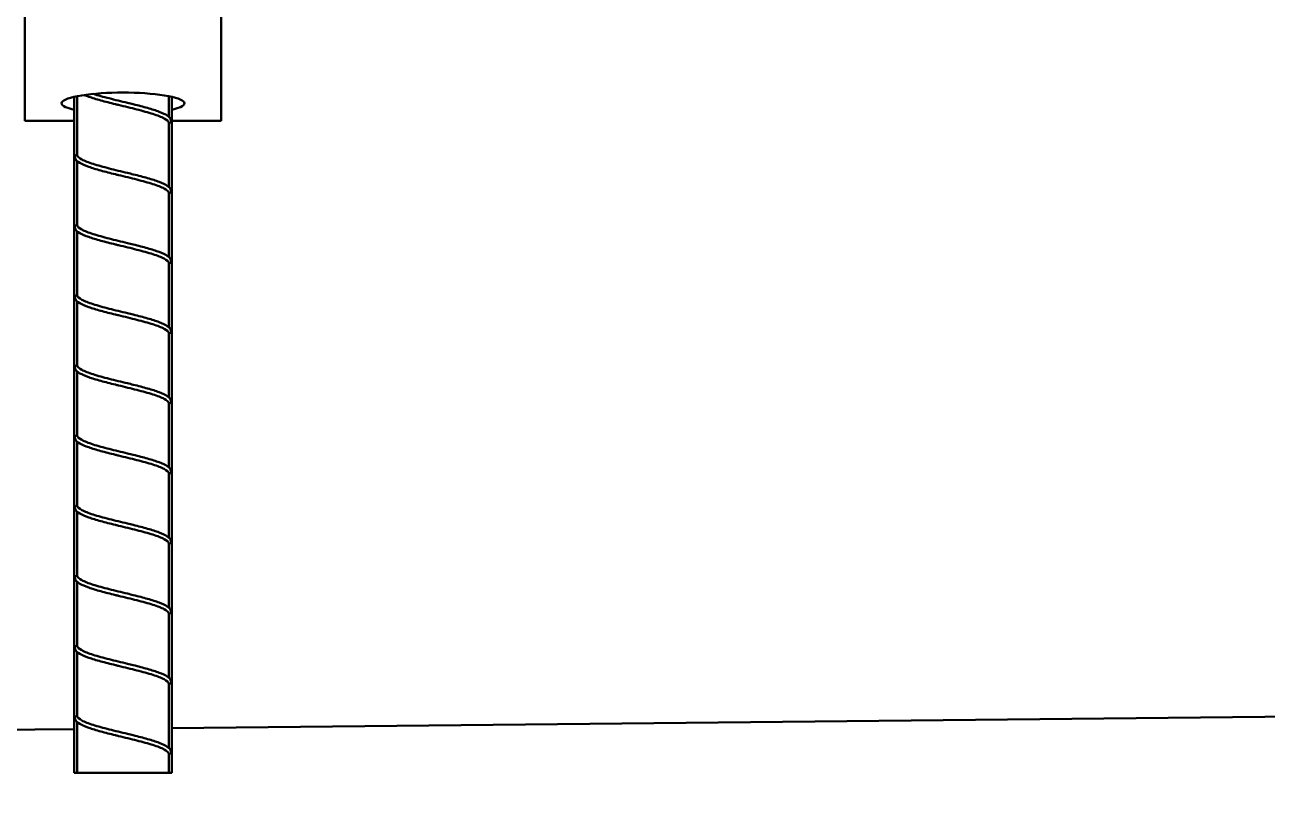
# Model space of a CAD drawing. Header units: inches. Extents: x 6 to 170, y 1 to 50.
# Drawn here: x 122.55 to 128.88, y 8.43 to 12.37 of the extents above; entities that cross this region are included whole.
import ezdxf

# ---------------------------------------------------------------- set-up
doc = ezdxf.new("R2010")
doc.units = ezdxf.units.IN
doc.header["$LTSCALE"] = 8
doc.header["$MEASUREMENT"] = 0
doc.layers.add('Visible (ANSI)', color=7, linetype='Continuous', lineweight=50)

msp = doc.modelspace()

# ---------------------------------------------------------------- linework, layer by layer
at = {"layer": 'Visible (ANSI)'}
for p, q in [((122.552053, 12.453521), (122.552053, 12.084218)), ((123.552053, 12.084218), (123.552053, 12.453521)), ((122.552053, 11.878387), (122.552053, 12.084218)), ((123.552053, 12.084218), (123.552053, 11.878387)), ((122.802678, 12.000845), (122.802678, 8.557259)), ((122.818158, 12.004129), (122.818158, 11.70441)), ((123.285948, 11.898724), (123.285948, 12.004129)), ((123.301428, 12.000845), (123.301428, 8.557259)), ((122.802678, 11.878387), (122.552053, 11.878387)), ((123.285948, 11.541581), (123.285948, 11.868297)), ((123.552053, 11.878387), (123.301428, 11.878387)), ((122.818158, 11.673761), (122.818158, 11.347268)), ((123.285948, 11.184438), (123.285948, 11.511154)), ((122.818158, 11.316619), (122.818158, 10.990125)), ((123.285948, 10.827295), (123.285948, 11.154011)), ((122.818158, 10.959476), (122.818158, 10.632982)), ((123.285948, 10.470152), (123.285948, 10.796868)), ((122.818158, 10.602333), (122.818158, 10.275839)), ((123.285948, 10.113009), (123.285948, 10.439725)), ((122.818158, 10.24519), (122.818158, 9.918696)), ((123.285948, 9.755867), (123.285948, 10.082582)), ((122.818158, 9.888047), (122.818158, 9.561553)), ((123.285948, 9.398724), (123.285948, 9.72544)), ((122.818158, 9.530904), (122.818158, 9.20441)), ((123.285948, 9.041581), (123.285948, 9.368297)), ((161.802678, 9.186568), (123.301428, 8.785513)), ((122.818158, 9.173761), (122.818158, 8.847268)), ((123.285948, 8.684438), (123.285948, 9.011154)), ((122.818158, 8.816619), (122.818158, 8.557259)), ((122.802678, 8.780318), (44.552063, 7.965207)), ((123.285948, 8.557259), (123.285948, 8.654011)), ((122.818158, 8.557259), (122.802678, 8.557259)), ((123.285948, 8.557259), (122.818158, 8.557259)), ((123.301428, 8.557259), (123.285948, 8.557259))]:
    msp.add_line(p, q, dxfattribs=at)
msp.add_ellipse((123.052053, 11.968142), major_axis=(-0.3125, 0), ratio=0.17364818, start_param=2.49476558, end_param=6.93001238, dxfattribs=at)
for points, knots in [([(123.013217, 11.963406), (122.987551, 11.969718), (122.96221, 11.976111), (122.916351, 11.988688), (122.895231, 11.995028), (122.86904, 12.004257), (122.861353, 12.007199), (122.854357, 12.010168)], [0, 0, 0, 0, 0.203430746, 0.203430746, 0.404937263, 0.404937263, 0.498244973, 0.498244973, 0.498244973, 0.498244973]), ([(122.901166, 12.015663), (122.924839, 12.00816), (122.952226, 12.000728), (123.01171, 11.985606), (123.043263, 11.978064), (123.08465, 11.967981), (123.094676, 11.965522), (123.104543, 11.963067)], [0.496195462, 0.496195462, 0.496195462, 0.496195462, 0.738837027, 0.738837027, 0.985116036, 0.985116036, 1.064849626, 1.064849626, 1.064849626, 1.064849626]), ([(123.285948, 11.868297), (123.283939, 11.875914), (123.275649, 11.883456), (123.247495, 11.898691), (123.227917, 11.906232), (123.180088, 11.921467), (123.152322, 11.929009), (123.092396, 11.944244), (123.060843, 11.951786), (123.024093, 11.960739), (123.018636, 11.962074), (123.013217, 11.963406)], [0, 0, 0, 0, 0.24627901, 0.24627901, 0.49255802, 0.49255802, 0.73883703, 0.73883703, 0.98511604, 0.98511604, 1.02832352, 1.02832352, 1.02832352, 1.02832352]), ([(123.104543, 11.963067), (123.130006, 11.956731), (123.154877, 11.950313), (123.199355, 11.937679), (123.21955, 11.931307), (123.253602, 11.91844), (123.267696, 11.911832), (123.287598, 11.898246), (123.294371, 11.891978), (123.296522, 11.880958)], [0, 0, 0, 0, 0.203969624, 0.203969624, 0.406026718, 0.406026718, 0.612891389, 0.612891389, 0.811777187, 0.811777187, 0.811777187, 0.811777187]), ([(123.296814, 11.878164), (123.296819, 11.87783), (123.296813, 11.877496), (123.296735, 11.87594), (123.296525, 11.874744), (123.295743, 11.872692), (123.295234, 11.871859), (123.29385, 11.870415), (123.292997, 11.869861), (123.291351, 11.869147), (123.290628, 11.868925), (123.28866, 11.868483), (123.287336, 11.868342), (123.285948, 11.868297)], [0.1897920525, 0.1897920525, 0.1897920525, 0.1897920525, 0.1922294095, 0.1922294095, 0.2012082947, 0.2012082947, 0.209118323, 0.209118323, 0.2174508092, 0.2174508092, 0.2233248553, 0.2233248553, 0.2328669858, 0.2328669858, 0.2328669858, 0.2328669858]), ([(122.80757, 11.691393), (122.807569, 11.691401), (122.807567, 11.691408), (122.807367, 11.692445), (122.807276, 11.693511), (122.807292, 11.694569)], [0.36883489865, 0.36883489865, 0.36883489865, 0.36883489865, 0.36889475462, 0.36889475462, 0.37685065873, 0.37685065873, 0.37685065873, 0.37685065873]), ([(122.807292, 11.694569), (122.807297, 11.694889), (122.807312, 11.695208), (122.807431, 11.696687), (122.80766, 11.697818), (122.808265, 11.699369), (122.808506, 11.699853), (122.809084, 11.700764), (122.809419, 11.701183), (122.8098, 11.701562), (122.81057, 11.70233), (122.811489, 11.7029), (122.813746, 11.703826), (122.815137, 11.704131), (122.817148, 11.704348), (122.817651, 11.704386), (122.818158, 11.70441)], [0.3768506587, 0.3768506587, 0.3768506587, 0.3768506587, 0.379254451, 0.379254451, 0.3880670032, 0.3880670032, 0.3924392295, 0.3924392295, 0.3969048674, 0.3969048674, 0.3969048674, 0.4059502014, 0.4059502014, 0.4165690719, 0.4165690719, 0.4200322562, 0.4200322562, 0.4200322562, 0.4200322562]), ([(123.013217, 11.606263), (122.987551, 11.612575), (122.96221, 11.618968), (122.916351, 11.631545), (122.895231, 11.637885), (122.859037, 11.650639), (122.843675, 11.657185), (122.820335, 11.670875), (122.812156, 11.677471), (122.808174, 11.688819), (122.80783, 11.690063), (122.80757, 11.691393)], [0, 0, 0, 0, 0.203430746, 0.203430746, 0.404937263, 0.404937263, 0.610847612, 0.610847612, 0.824043032, 0.824043032, 0.848613207, 0.848613207, 0.848613207, 0.848613207]), ([(122.818158, 11.70441), (122.820167, 11.696793), (122.828457, 11.689251), (122.856611, 11.674016), (122.876189, 11.666475), (122.924018, 11.65124), (122.951784, 11.643698), (123.01171, 11.628463), (123.043263, 11.620922), (123.08465, 11.610838), (123.094676, 11.60838), (123.104543, 11.605924)], [0, 0, 0, 0, 0.24627901, 0.24627901, 0.49255802, 0.49255802, 0.73883703, 0.73883703, 0.98511604, 0.98511604, 1.06484963, 1.06484963, 1.06484963, 1.06484963]), ([(123.285948, 11.511154), (123.283939, 11.518771), (123.275649, 11.526313), (123.247495, 11.541548), (123.227917, 11.54909), (123.180088, 11.564325), (123.152322, 11.571866), (123.092396, 11.587101), (123.060843, 11.594643), (123.024093, 11.603597), (123.018636, 11.604931), (123.013217, 11.606263)], [0, 0, 0, 0, 0.24627901, 0.24627901, 0.49255802, 0.49255802, 0.73883703, 0.73883703, 0.98511604, 0.98511604, 1.02832352, 1.02832352, 1.02832352, 1.02832352]), ([(123.104543, 11.605924), (123.130006, 11.599588), (123.154877, 11.59317), (123.199355, 11.580536), (123.21955, 11.574164), (123.253602, 11.561298), (123.267696, 11.554689), (123.287598, 11.541103), (123.294371, 11.534835), (123.296522, 11.523816)], [0, 0, 0, 0, 0.203969624, 0.203969624, 0.406026718, 0.406026718, 0.612891389, 0.612891389, 0.811777187, 0.811777187, 0.811777187, 0.811777187]), ([(123.296814, 11.521021), (123.29682, 11.520596), (123.29681, 11.520172), (123.296698, 11.518549), (123.296467, 11.517384), (123.295649, 11.515376), (123.29512, 11.514562), (123.293975, 11.513433), (123.293469, 11.513057), (123.292309, 11.512394), (123.291657, 11.512122), (123.289641, 11.511488), (123.288141, 11.511265), (123.286334, 11.511168), (123.286141, 11.51116), (123.285948, 11.511154)], [0.200182473, 0.200182473, 0.200182473, 0.200182473, 0.2033980629, 0.2033980629, 0.2125840261, 0.2125840261, 0.2208186966, 0.2208186966, 0.2261883639, 0.2261883639, 0.2320540395, 0.2320540395, 0.2434050849, 0.2434050849, 0.2447579396, 0.2447579396, 0.2447579396, 0.2447579396]), ([(122.80757, 11.33425), (122.807519, 11.334512), (122.807475, 11.334776), (122.807329, 11.335828), (122.80728, 11.336629), (122.807292, 11.337426)], [0.35943356133, 0.35943356133, 0.35943356133, 0.35943356133, 0.36146243866, 0.36146243866, 0.36744599074, 0.36744599074, 0.36744599074, 0.36744599074]), ([(122.807292, 11.337426), (122.807301, 11.337996), (122.807342, 11.338564), (122.807579, 11.340333), (122.807898, 11.341484), (122.808913, 11.343475), (122.809561, 11.34428), (122.811213, 11.34561), (122.812183, 11.346096), (122.813253, 11.346451), (122.814583, 11.346893), (122.816079, 11.347136), (122.817841, 11.347251), (122.818, 11.34726), (122.818158, 11.347268)], [0.3674459907, 0.3674459907, 0.3674459907, 0.3674459907, 0.3717271464, 0.3717271464, 0.3810225237, 0.3810225237, 0.3897607656, 0.3897607656, 0.3987126221, 0.3987126221, 0.3987126221, 0.4098375879, 0.4098375879, 0.410931022, 0.410931022, 0.410931022, 0.410931022]), ([(123.013217, 11.24912), (122.987551, 11.255432), (122.96221, 11.261825), (122.916351, 11.274402), (122.895231, 11.280742), (122.859037, 11.293496), (122.843675, 11.300042), (122.820335, 11.313732), (122.812156, 11.320328), (122.808174, 11.331676), (122.80783, 11.332921), (122.80757, 11.33425)], [0, 0, 0, 0, 0.203430746, 0.203430746, 0.404937263, 0.404937263, 0.610847612, 0.610847612, 0.824043032, 0.824043032, 0.848613207, 0.848613207, 0.848613207, 0.848613207]), ([(122.818158, 11.347268), (122.820167, 11.33965), (122.828457, 11.332108), (122.856611, 11.316873), (122.876189, 11.309332), (122.924018, 11.294097), (122.951784, 11.286555), (123.01171, 11.27132), (123.043263, 11.263779), (123.08465, 11.253695), (123.094676, 11.251237), (123.104543, 11.248781)], [0, 0, 0, 0, 0.24627901, 0.24627901, 0.49255802, 0.49255802, 0.73883703, 0.73883703, 0.98511604, 0.98511604, 1.06484963, 1.06484963, 1.06484963, 1.06484963]), ([(123.285948, 11.154011), (123.283939, 11.161628), (123.275649, 11.16917), (123.247495, 11.184405), (123.227917, 11.191947), (123.180088, 11.207182), (123.152322, 11.214723), (123.092396, 11.229958), (123.060843, 11.2375), (123.024093, 11.246454), (123.018636, 11.247788), (123.013217, 11.24912)], [0, 0, 0, 0, 0.24627901, 0.24627901, 0.49255802, 0.49255802, 0.73883703, 0.73883703, 0.98511604, 0.98511604, 1.02832352, 1.02832352, 1.02832352, 1.02832352]), ([(123.104543, 11.248781), (123.130006, 11.242445), (123.154877, 11.236027), (123.199355, 11.223393), (123.21955, 11.217021), (123.253602, 11.204155), (123.267696, 11.197546), (123.287598, 11.18396), (123.294371, 11.177692), (123.296522, 11.166673)], [0, 0, 0, 0, 0.203969624, 0.203969624, 0.406026718, 0.406026718, 0.612891389, 0.612891389, 0.811777187, 0.811777187, 0.811777187, 0.811777187]), ([(123.296814, 11.163878), (123.296824, 11.163202), (123.296791, 11.162526), (123.296567, 11.160722), (123.296281, 11.159636), (123.295356, 11.157751), (123.294764, 11.15699), (123.293521, 11.155946), (123.292971, 11.155601), (123.291725, 11.155), (123.291029, 11.154759), (123.288975, 11.154232), (123.287504, 11.154062), (123.285948, 11.154011)], [0.4252749174, 0.4252749174, 0.4252749174, 0.4252749174, 0.4304263152, 0.4304263152, 0.4393240915, 0.4393240915, 0.4476179655, 0.4476179655, 0.4531368502, 0.4531368502, 0.4591944322, 0.4591944322, 0.4702656932, 0.4702656932, 0.4702656932, 0.4702656932]), ([(123.296522, 11.166673), (123.296569, 11.166435), (123.29661, 11.166196), (123.296645, 11.165955), (123.296746, 11.165272), (123.296803, 11.164575), (123.296814, 11.163878)], [0.41809649147, 0.41809649147, 0.41809649147, 0.41809649147, 0.41996680535, 0.41996680535, 0.41996680535, 0.42527491742, 0.42527491742, 0.42527491742, 0.42527491742]), ([(122.80757, 10.977107), (122.807562, 10.977151), (122.807554, 10.977195), (122.807361, 10.978234), (122.807276, 10.979262), (122.807292, 10.980283)], [0.37843930434, 0.37843930434, 0.37843930434, 0.37843930434, 0.37878207808, 0.37878207808, 0.38654088581, 0.38654088581, 0.38654088581, 0.38654088581]), ([(122.807292, 10.980283), (122.807296, 10.98055), (122.807308, 10.980817), (122.807411, 10.982314), (122.807648, 10.983518), (122.808083, 10.984617), (122.808485, 10.985633), (122.80904, 10.986512), (122.810539, 10.988021), (122.811453, 10.988594), (122.813699, 10.989527), (122.815084, 10.989835), (122.817109, 10.99006), (122.817631, 10.990099), (122.818158, 10.990125)], [0.3865408858, 0.3865408858, 0.3865408858, 0.3865408858, 0.3885710722, 0.3885710722, 0.3979903368, 0.3979903368, 0.3979903368, 0.4066991123, 0.4066991123, 0.4157857445, 0.4157857445, 0.4264412276, 0.4264412276, 0.4300614581, 0.4300614581, 0.4300614581, 0.4300614581]), ([(123.013217, 10.891978), (122.987551, 10.898289), (122.96221, 10.904682), (122.916351, 10.917259), (122.895231, 10.923599), (122.859037, 10.936354), (122.843675, 10.942899), (122.820335, 10.956589), (122.812156, 10.963185), (122.808174, 10.974534), (122.80783, 10.975778), (122.80757, 10.977107)], [0, 0, 0, 0, 0.203430746, 0.203430746, 0.404937263, 0.404937263, 0.610847612, 0.610847612, 0.824043032, 0.824043032, 0.848613207, 0.848613207, 0.848613207, 0.848613207]), ([(122.818158, 10.990125), (122.820167, 10.982507), (122.828457, 10.974966), (122.856611, 10.959731), (122.876189, 10.952189), (122.924018, 10.936954), (122.951784, 10.929412), (123.01171, 10.914177), (123.043263, 10.906636), (123.08465, 10.896552), (123.094676, 10.894094), (123.104543, 10.891638)], [0, 0, 0, 0, 0.24627901, 0.24627901, 0.49255802, 0.49255802, 0.73883703, 0.73883703, 0.98511604, 0.98511604, 1.06484963, 1.06484963, 1.06484963, 1.06484963]), ([(123.285948, 10.796868), (123.283939, 10.804486), (123.275649, 10.812027), (123.247495, 10.827262), (123.227917, 10.834804), (123.180088, 10.850039), (123.152322, 10.85758), (123.092396, 10.872815), (123.060843, 10.880357), (123.024093, 10.889311), (123.018636, 10.890645), (123.013217, 10.891978)], [0, 0, 0, 0, 0.24627901, 0.24627901, 0.49255802, 0.49255802, 0.73883703, 0.73883703, 0.98511604, 0.98511604, 1.02832352, 1.02832352, 1.02832352, 1.02832352]), ([(123.104543, 10.891639), (123.130006, 10.885302), (123.154877, 10.878885), (123.199355, 10.86625), (123.21955, 10.859878), (123.253602, 10.847012), (123.267696, 10.840403), (123.287598, 10.826817), (123.294371, 10.820549), (123.296522, 10.80953)], [0, 0, 0, 0, 0.203969624, 0.203969624, 0.406026718, 0.406026718, 0.612891389, 0.612891389, 0.811777187, 0.811777187, 0.811777187, 0.811777187]), ([(123.296814, 10.806736), (123.296816, 10.806599), (123.296816, 10.806462), (123.296801, 10.805053), (123.296633, 10.80379), (123.295928, 10.80164), (123.295463, 10.800768), (123.294171, 10.799254), (123.293374, 10.798665), (123.291812, 10.797892), (123.291122, 10.797646), (123.289049, 10.797098), (123.287544, 10.796921), (123.285948, 10.796868)], [0.4324840395, 0.4324840395, 0.4324840395, 0.4324840395, 0.4335329654, 0.4335329654, 0.443318181, 0.443318181, 0.4516638398, 0.4516638398, 0.4602611352, 0.4602611352, 0.466316737, 0.466316737, 0.477688633, 0.477688633, 0.477688633, 0.477688633]), ([(122.807292, 10.623141), (122.8073, 10.623662), (122.807335, 10.624182), (122.807549, 10.625915), (122.807856, 10.62708), (122.808851, 10.629098), (122.809488, 10.629916), (122.811139, 10.631283), (122.812144, 10.631802), (122.814048, 10.632426), (122.814831, 10.632603), (122.816464, 10.632863), (122.81731, 10.632941), (122.818158, 10.632982)], [0.3836448412, 0.3836448412, 0.3836448412, 0.3836448412, 0.3877740914, 0.3877740914, 0.397624591, 0.397624591, 0.4068361571, 0.4068361571, 0.4164404089, 0.4164404089, 0.4226952118, 0.4226952118, 0.4291710192, 0.4291710192, 0.4291710192, 0.4291710192]), ([(122.818158, 10.632982), (122.820167, 10.625364), (122.828457, 10.617823), (122.856611, 10.602588), (122.876189, 10.595046), (122.924018, 10.579811), (122.951784, 10.57227), (123.01171, 10.557035), (123.043263, 10.549493), (123.08465, 10.539409), (123.094676, 10.536951), (123.104543, 10.534496)], [0, 0, 0, 0, 0.24627901, 0.24627901, 0.49255802, 0.49255802, 0.73883703, 0.73883703, 0.98511604, 0.98511604, 1.06484963, 1.06484963, 1.06484963, 1.06484963]), ([(122.80757, 10.619964), (122.807529, 10.620177), (122.807492, 10.620391), (122.807335, 10.62144), (122.807279, 10.622293), (122.807292, 10.623141)], [0.37519647472, 0.37519647472, 0.37519647472, 0.37519647472, 0.37693413434, 0.37693413434, 0.38364484121, 0.38364484121, 0.38364484121, 0.38364484121]), ([(123.013217, 10.534835), (122.987551, 10.541147), (122.96221, 10.547539), (122.916351, 10.560116), (122.895231, 10.566457), (122.859037, 10.579211), (122.843675, 10.585757), (122.820335, 10.599446), (122.812156, 10.606042), (122.808174, 10.617391), (122.80783, 10.618635), (122.80757, 10.619964)], [0, 0, 0, 0, 0.203430746, 0.203430746, 0.404937263, 0.404937263, 0.610847612, 0.610847612, 0.824043032, 0.824043032, 0.848613207, 0.848613207, 0.848613207, 0.848613207]), ([(123.285948, 10.439725), (123.283939, 10.447343), (123.275649, 10.454884), (123.247495, 10.470119), (123.227917, 10.477661), (123.180088, 10.492896), (123.152322, 10.500438), (123.092396, 10.515673), (123.060843, 10.523214), (123.024093, 10.532168), (123.018636, 10.533502), (123.013217, 10.534835)], [0, 0, 0, 0, 0.24627901, 0.24627901, 0.49255802, 0.49255802, 0.73883703, 0.73883703, 0.98511604, 0.98511604, 1.02832352, 1.02832352, 1.02832352, 1.02832352]), ([(123.104543, 10.534496), (123.130006, 10.528159), (123.154877, 10.521742), (123.199355, 10.509107), (123.21955, 10.502735), (123.253602, 10.489869), (123.267696, 10.483261), (123.287598, 10.469674), (123.294371, 10.463406), (123.296522, 10.452387)], [0, 0, 0, 0, 0.203969624, 0.203969624, 0.406026718, 0.406026718, 0.612891389, 0.612891389, 0.811777187, 0.811777187, 0.811777187, 0.811777187]), ([(123.296814, 10.449593), (123.296824, 10.448916), (123.296791, 10.448241), (123.296567, 10.446436), (123.296281, 10.44535), (123.295356, 10.443465), (123.294764, 10.442704), (123.293521, 10.44166), (123.292971, 10.441316), (123.291725, 10.440714), (123.291029, 10.440473), (123.288975, 10.439946), (123.287504, 10.439777), (123.285948, 10.439725)], [0.4252629105, 0.4252629105, 0.4252629105, 0.4252629105, 0.4304142272, 0.4304142272, 0.4393118948, 0.4393118948, 0.4476055892, 0.4476055892, 0.4531243019, 0.4531243019, 0.4591816413, 0.4591816413, 0.4702524139, 0.4702524139, 0.4702524139, 0.4702524139]), ([(123.296522, 10.452387), (123.296569, 10.45215), (123.29661, 10.45191), (123.296645, 10.45167), (123.296746, 10.450987), (123.296803, 10.450289), (123.296814, 10.449593)], [0.41808449305, 0.41808449305, 0.41808449305, 0.41808449305, 0.41995475991, 0.41995475991, 0.41995475991, 0.42526291053, 0.42526291053, 0.42526291053, 0.42526291053]), ([(122.80757, 10.262822), (122.807473, 10.263318), (122.807402, 10.263822), (122.807305, 10.264884), (122.807284, 10.265442), (122.807292, 10.265998)], [0.39774755854, 0.39774755854, 0.39774755854, 0.39774755854, 0.40221639818, 0.40221639818, 0.40707367037, 0.40707367037, 0.40707367037, 0.40707367037]), ([(122.807292, 10.265998), (122.807305, 10.266799), (122.80738, 10.267595), (122.807743, 10.269529), (122.808116, 10.27061), (122.809236, 10.272479), (122.809939, 10.273224), (122.811728, 10.274473), (122.812826, 10.274939), (122.815322, 10.275591), (122.816701, 10.275769), (122.818158, 10.275839)], [0.4070736704, 0.4070736704, 0.4070736704, 0.4070736704, 0.4140736516, 0.4140736516, 0.4246410493, 0.4246410493, 0.434805854, 0.434805854, 0.4458536327, 0.4458536327, 0.4570245036, 0.4570245036, 0.4570245036, 0.4570245036]), ([(123.013217, 10.177692), (122.987551, 10.184004), (122.96221, 10.190397), (122.916351, 10.202973), (122.895231, 10.209314), (122.859037, 10.222068), (122.843675, 10.228614), (122.820335, 10.242304), (122.812156, 10.248899), (122.808174, 10.260248), (122.80783, 10.261492), (122.80757, 10.262821)], [0, 0, 0, 0, 0.203430746, 0.203430746, 0.404937263, 0.404937263, 0.610847612, 0.610847612, 0.824043032, 0.824043032, 0.848613207, 0.848613207, 0.848613207, 0.848613207]), ([(122.818158, 10.275839), (122.820167, 10.268222), (122.828457, 10.26068), (122.856611, 10.245445), (122.876189, 10.237903), (122.924018, 10.222668), (122.951784, 10.215127), (123.01171, 10.199892), (123.043263, 10.19235), (123.08465, 10.182266), (123.094676, 10.179808), (123.104543, 10.177353)], [0, 0, 0, 0, 0.24627901, 0.24627901, 0.49255802, 0.49255802, 0.73883703, 0.73883703, 0.98511604, 0.98511604, 1.06484963, 1.06484963, 1.06484963, 1.06484963]), ([(123.285948, 10.082582), (123.283939, 10.0902), (123.275649, 10.097741), (123.247495, 10.112976), (123.227917, 10.120518), (123.180088, 10.135753), (123.152322, 10.143295), (123.092396, 10.15853), (123.060843, 10.166071), (123.024093, 10.175025), (123.018636, 10.176359), (123.013217, 10.177692)], [0, 0, 0, 0, 0.24627901, 0.24627901, 0.49255802, 0.49255802, 0.73883703, 0.73883703, 0.98511604, 0.98511604, 1.02832352, 1.02832352, 1.02832352, 1.02832352]), ([(123.104543, 10.177353), (123.130006, 10.171017), (123.154877, 10.164599), (123.199355, 10.151964), (123.21955, 10.145592), (123.253602, 10.132726), (123.267696, 10.126118), (123.287598, 10.112531), (123.294371, 10.106264), (123.296522, 10.095244)], [0, 0, 0, 0, 0.203969624, 0.203969624, 0.406026718, 0.406026718, 0.612891389, 0.612891389, 0.811777187, 0.811777187, 0.811777187, 0.811777187]), ([(123.296814, 10.09245), (123.296817, 10.09223), (123.296816, 10.09201), (123.296776, 10.090537), (123.296589, 10.089303), (123.295853, 10.087194), (123.295369, 10.08634), (123.29404, 10.084855), (123.29322, 10.084281), (123.29117, 10.083319), (123.289881, 10.082984), (123.287643, 10.082675), (123.286804, 10.082611), (123.285948, 10.082582)], [0.1915703884, 0.1915703884, 0.1915703884, 0.1915703884, 0.1932465161, 0.1932465161, 0.202831746, 0.202831746, 0.211131424, 0.211131424, 0.2197778812, 0.2197778812, 0.230077806, 0.230077806, 0.2359190284, 0.2359190284, 0.2359190284, 0.2359190284]), ([(122.80757, 9.905679), (122.807431, 9.906389), (122.807345, 9.907115), (122.807293, 9.908181), (122.807287, 9.908518), (122.807292, 9.908855)], [0.19365485599, 0.19365485599, 0.19365485599, 0.19365485599, 0.19919025146, 0.19919025146, 0.20173580921, 0.20173580921, 0.20173580921, 0.20173580921]), ([(122.807292, 9.908855), (122.807308, 9.909866), (122.807423, 9.910872), (122.807925, 9.912944), (122.808348, 9.913963), (122.80957, 9.915722), (122.810328, 9.916415), (122.812236, 9.917572), (122.813412, 9.917996), (122.81581, 9.918508), (122.816963, 9.918639), (122.818158, 9.918696)], [0.2017358092, 0.2017358092, 0.2017358092, 0.2017358092, 0.2093917197, 0.2093917197, 0.2183592436, 0.2183592436, 0.2271757433, 0.2271757433, 0.2370177383, 0.2370177383, 0.2450975683, 0.2450975683, 0.2450975683, 0.2450975683]), ([(123.013217, 9.820549), (122.987551, 9.826861), (122.96221, 9.833254), (122.916351, 9.84583), (122.895231, 9.852171), (122.859037, 9.864925), (122.843675, 9.871471), (122.820335, 9.885161), (122.812156, 9.891756), (122.808174, 9.903105), (122.80783, 9.904349), (122.80757, 9.905679)], [0, 0, 0, 0, 0.203430746, 0.203430746, 0.404937263, 0.404937263, 0.610847612, 0.610847612, 0.824043032, 0.824043032, 0.848613207, 0.848613207, 0.848613207, 0.848613207]), ([(122.818158, 9.918696), (122.820167, 9.911079), (122.828457, 9.903537), (122.856611, 9.888302), (122.876189, 9.88076), (122.924018, 9.865525), (122.951784, 9.857984), (123.01171, 9.842749), (123.043263, 9.835207), (123.08465, 9.825124), (123.094676, 9.822665), (123.104543, 9.82021)], [0, 0, 0, 0, 0.24627901, 0.24627901, 0.49255802, 0.49255802, 0.73883703, 0.73883703, 0.98511604, 0.98511604, 1.06484963, 1.06484963, 1.06484963, 1.06484963]), ([(123.285948, 9.72544), (123.283939, 9.733057), (123.275649, 9.740599), (123.247495, 9.755834), (123.227917, 9.763375), (123.180088, 9.77861), (123.152322, 9.786152), (123.092396, 9.801387), (123.060843, 9.808928), (123.024093, 9.817882), (123.018636, 9.819216), (123.013217, 9.820549)], [0, 0, 0, 0, 0.24627901, 0.24627901, 0.49255802, 0.49255802, 0.73883703, 0.73883703, 0.98511604, 0.98511604, 1.02832352, 1.02832352, 1.02832352, 1.02832352]), ([(123.104543, 9.82021), (123.130006, 9.813874), (123.154877, 9.807456), (123.199355, 9.794822), (123.21955, 9.788449), (123.253602, 9.775583), (123.267696, 9.768975), (123.287598, 9.755389), (123.294371, 9.749121), (123.296522, 9.738101)], [0, 0, 0, 0, 0.203969624, 0.203969624, 0.406026718, 0.406026718, 0.612891389, 0.612891389, 0.811777187, 0.811777187, 0.811777187, 0.811777187]), ([(123.296814, 9.735307), (123.296824, 9.73463), (123.296791, 9.733954), (123.296567, 9.732148), (123.296281, 9.731063), (123.295355, 9.729178), (123.294763, 9.728417), (123.29322, 9.727122), (123.292264, 9.726621), (123.289864, 9.725821), (123.288392, 9.725582), (123.286519, 9.725463), (123.286234, 9.725449), (123.285948, 9.72544)], [0.4033650755, 0.4033650755, 0.4033650755, 0.4033650755, 0.408528082, 0.408528082, 0.4174664401, 0.4174664401, 0.4258234337, 0.4258234337, 0.4347714159, 0.4347714159, 0.4453461695, 0.4453461695, 0.4472320325, 0.4472320325, 0.4472320325, 0.4472320325]), ([(123.296523, 9.738101), (123.296569, 9.737864), (123.29661, 9.737625), (123.296645, 9.737384), (123.296746, 9.736701), (123.296803, 9.736003), (123.296814, 9.735307)], [0.39618211705, 0.39618211705, 0.39618211705, 0.39618211705, 0.39805269468, 0.39805269468, 0.39805269468, 0.40336507552, 0.40336507552, 0.40336507552, 0.40336507552]), ([(122.807292, 9.551712), (122.807308, 9.552733), (122.807425, 9.553747), (122.807934, 9.555826), (122.80836, 9.556842), (122.809586, 9.558596), (122.810347, 9.559286), (122.81226, 9.56044), (122.81344, 9.560861), (122.815832, 9.561368), (122.816975, 9.561497), (122.818158, 9.561553)], [0.2144765289, 0.2144765289, 0.2144765289, 0.2144765289, 0.2222697322, 0.2222697322, 0.2313065156, 0.2313065156, 0.2402001913, 0.2402001913, 0.2501394448, 0.2501394448, 0.2582108371, 0.2582108371, 0.2582108371, 0.2582108371]), ([(122.818158, 9.561553), (122.820167, 9.553936), (122.828457, 9.546394), (122.856611, 9.531159), (122.876189, 9.523618), (122.924018, 9.508383), (122.951784, 9.500841), (123.01171, 9.485606), (123.043263, 9.478064), (123.08465, 9.467981), (123.094676, 9.465522), (123.104543, 9.463067)], [0, 0, 0, 0, 0.24627901, 0.24627901, 0.49255802, 0.49255802, 0.73883703, 0.73883703, 0.98511604, 0.98511604, 1.06484963, 1.06484963, 1.06484963, 1.06484963]), ([(122.80757, 9.548536), (122.807429, 9.549255), (122.807343, 9.549991), (122.807292, 9.551058), (122.807287, 9.551385), (122.807292, 9.551712)], [0.20632631581, 0.20632631581, 0.20632631581, 0.20632631581, 0.2119838659, 0.2119838659, 0.21447652895, 0.21447652895, 0.21447652895, 0.21447652895]), ([(123.013217, 9.463406), (122.987551, 9.469718), (122.96221, 9.476111), (122.916351, 9.488688), (122.895231, 9.495028), (122.859037, 9.507782), (122.843675, 9.514328), (122.820335, 9.528018), (122.812156, 9.534613), (122.808174, 9.545962), (122.80783, 9.547206), (122.80757, 9.548536)], [0, 0, 0, 0, 0.203430746, 0.203430746, 0.404937263, 0.404937263, 0.610847612, 0.610847612, 0.824043032, 0.824043032, 0.848613207, 0.848613207, 0.848613207, 0.848613207]), ([(123.285948, 9.368297), (123.283939, 9.375914), (123.275649, 9.383456), (123.247495, 9.398691), (123.227917, 9.406232), (123.180088, 9.421467), (123.152322, 9.429009), (123.092396, 9.444244), (123.060843, 9.451786), (123.024093, 9.460739), (123.018636, 9.462074), (123.013217, 9.463406)], [0, 0, 0, 0, 0.24627901, 0.24627901, 0.49255802, 0.49255802, 0.73883703, 0.73883703, 0.98511604, 0.98511604, 1.02832352, 1.02832352, 1.02832352, 1.02832352]), ([(123.104543, 9.463067), (123.130006, 9.456731), (123.154877, 9.450313), (123.199355, 9.437679), (123.21955, 9.431307), (123.253602, 9.41844), (123.267696, 9.411832), (123.287598, 9.398246), (123.294371, 9.391978), (123.296522, 9.380958)], [0, 0, 0, 0, 0.203969624, 0.203969624, 0.406026718, 0.406026718, 0.612891389, 0.612891389, 0.811777187, 0.811777187, 0.811777187, 0.811777187]), ([(123.296814, 9.378164), (123.296828, 9.377236), (123.296761, 9.376308), (123.296393, 9.374327), (123.29605, 9.373318), (123.295012, 9.371566), (123.29436, 9.370865), (123.292685, 9.369671), (123.291639, 9.369216), (123.289082, 9.36853), (123.287561, 9.36835), (123.285948, 9.368297)], [0.3991340726, 0.3991340726, 0.3991340726, 0.3991340726, 0.4062073683, 0.4062073683, 0.4148440588, 0.4148440588, 0.4231638842, 0.4231638842, 0.4324220678, 0.4324220678, 0.4430268626, 0.4430268626, 0.4430268626, 0.4430268626]), ([(123.296523, 9.380958), (123.29662, 9.380462), (123.296692, 9.379957), (123.296742, 9.379449), (123.296783, 9.379023), (123.296807, 9.378594), (123.296814, 9.378164)], [0.39195298861, 0.39195298861, 0.39195298861, 0.39195298861, 0.39586108168, 0.39586108168, 0.39586108168, 0.3991340726, 0.3991340726, 0.3991340726, 0.3991340726]), ([(122.80757, 9.191393), (122.807473, 9.19189), (122.807402, 9.192395), (122.807305, 9.193456), (122.807284, 9.194014), (122.807292, 9.194569)], [0.39774355225, 0.39774355225, 0.39774355225, 0.39774355225, 0.40221810039, 0.40221810039, 0.40706949981, 0.40706949981, 0.40706949981, 0.40706949981]), ([(122.807292, 9.194569), (122.807305, 9.195371), (122.80738, 9.196168), (122.807744, 9.198102), (122.808117, 9.199183), (122.809237, 9.201051), (122.80994, 9.201797), (122.81173, 9.203045), (122.812827, 9.203511), (122.815324, 9.204163), (122.816702, 9.204341), (122.818158, 9.20441)], [0.4070694998, 0.4070694998, 0.4070694998, 0.4070694998, 0.41407489, 0.41407489, 0.4246413999, 0.4246413999, 0.4348059911, 0.4348059911, 0.4458544795, 0.4458544795, 0.4570196833, 0.4570196833, 0.4570196833, 0.4570196833]), ([(123.013217, 9.106263), (122.987551, 9.112575), (122.96221, 9.118968), (122.916351, 9.131545), (122.895231, 9.137885), (122.859037, 9.150639), (122.843675, 9.157185), (122.820335, 9.170875), (122.812156, 9.177471), (122.808174, 9.188819), (122.80783, 9.190063), (122.80757, 9.191393)], [0, 0, 0, 0, 0.203430746, 0.203430746, 0.404937263, 0.404937263, 0.610847612, 0.610847612, 0.824043032, 0.824043032, 0.848613207, 0.848613207, 0.848613207, 0.848613207]), ([(122.818158, 9.20441), (122.820167, 9.196793), (122.828457, 9.189251), (122.856611, 9.174016), (122.876189, 9.166475), (122.924018, 9.15124), (122.951784, 9.143698), (123.01171, 9.128463), (123.043263, 9.120922), (123.08465, 9.110838), (123.094676, 9.10838), (123.104543, 9.105924)], [0, 0, 0, 0, 0.24627901, 0.24627901, 0.49255802, 0.49255802, 0.73883703, 0.73883703, 0.98511604, 0.98511604, 1.06484963, 1.06484963, 1.06484963, 1.06484963]), ([(123.285948, 9.011154), (123.283939, 9.018771), (123.275649, 9.026313), (123.247495, 9.041548), (123.227917, 9.04909), (123.180088, 9.064325), (123.152322, 9.071866), (123.092396, 9.087101), (123.060843, 9.094643), (123.024093, 9.103597), (123.018636, 9.104931), (123.013217, 9.106263)], [0, 0, 0, 0, 0.24627901, 0.24627901, 0.49255802, 0.49255802, 0.73883703, 0.73883703, 0.98511604, 0.98511604, 1.02832352, 1.02832352, 1.02832352, 1.02832352]), ([(123.104543, 9.105924), (123.130006, 9.099588), (123.154877, 9.09317), (123.199355, 9.080536), (123.21955, 9.074164), (123.253602, 9.061298), (123.267696, 9.054689), (123.287598, 9.041103), (123.294371, 9.034835), (123.296522, 9.023815)], [0, 0, 0, 0, 0.203969624, 0.203969624, 0.406026718, 0.406026718, 0.612891389, 0.612891389, 0.811777187, 0.811777187, 0.811777187, 0.811777187]), ([(123.296814, 9.021021), (123.296824, 9.020345), (123.296791, 9.019669), (123.296567, 9.017863), (123.296281, 9.016777), (123.295355, 9.014893), (123.294763, 9.014132), (123.29322, 9.012836), (123.292265, 9.012336), (123.289864, 9.011535), (123.288392, 9.011297), (123.286519, 9.011177), (123.286234, 9.011163), (123.285948, 9.011154)], [0.417878671, 0.417878671, 0.417878671, 0.417878671, 0.4230865849, 0.4230865849, 0.4321036876, 0.4321036876, 0.4405341613, 0.4405341613, 0.4495606349, 0.4495606349, 0.460228049, 0.460228049, 0.4621310574, 0.4621310574, 0.4621310574, 0.4621310574]), ([(123.296523, 9.023815), (123.296569, 9.023578), (123.29661, 9.023339), (123.296746, 9.022415), (123.296803, 9.021718), (123.296814, 9.021021)], [0.41063356743, 0.41063356743, 0.41063356743, 0.41063356743, 0.41251889245, 0.41251889245, 0.41787867097, 0.41787867097, 0.41787867097, 0.41787867097]), ([(122.80757, 8.83425), (122.807498, 8.834621), (122.80744, 8.834997), (122.807316, 8.836054), (122.807281, 8.836742), (122.807292, 8.837426)], [0.37409280016, 0.37409280016, 0.37409280016, 0.37409280016, 0.37696993648, 0.37696993648, 0.3821097739, 0.3821097739, 0.3821097739, 0.3821097739]), ([(122.807292, 8.837426), (122.807303, 8.838104), (122.807358, 8.838779), (122.807578, 8.840164), (122.807753, 8.840868), (122.80824, 8.842198), (122.80855, 8.842815), (122.808936, 8.843379), (122.809536, 8.844255), (122.810288, 8.844953), (122.812183, 8.84612), (122.813351, 8.846548), (122.81576, 8.847074), (122.816937, 8.847209), (122.818158, 8.847268)], [0.3821097739, 0.3821097739, 0.3821097739, 0.3821097739, 0.3872039956, 0.3872039956, 0.3928251793, 0.3928251793, 0.3984422247, 0.3984422247, 0.3984422247, 0.4071726646, 0.4071726646, 0.4168933733, 0.4168933733, 0.4250635496, 0.4250635496, 0.4250635496, 0.4250635496]), ([(123.013217, 8.74912), (122.987551, 8.755432), (122.96221, 8.761825), (122.916351, 8.774402), (122.895231, 8.780742), (122.859037, 8.793496), (122.843675, 8.800042), (122.820335, 8.813732), (122.812156, 8.820328), (122.808174, 8.831676), (122.80783, 8.832921), (122.80757, 8.83425)], [0, 0, 0, 0, 0.203430746, 0.203430746, 0.404937263, 0.404937263, 0.610847612, 0.610847612, 0.824043032, 0.824043032, 0.848613207, 0.848613207, 0.848613207, 0.848613207]), ([(122.818158, 8.847268), (122.820167, 8.83965), (122.828457, 8.832108), (122.856611, 8.816873), (122.876189, 8.809332), (122.924018, 8.794097), (122.951784, 8.786555), (123.01171, 8.77132), (123.043263, 8.763779), (123.08465, 8.753695), (123.094676, 8.751237), (123.104543, 8.748781)], [0, 0, 0, 0, 0.24627901, 0.24627901, 0.49255802, 0.49255802, 0.73883703, 0.73883703, 0.98511604, 0.98511604, 1.06484963, 1.06484963, 1.06484963, 1.06484963]), ([(123.285948, 8.654011), (123.283939, 8.661628), (123.275649, 8.66917), (123.247495, 8.684405), (123.227917, 8.691947), (123.180088, 8.707182), (123.152322, 8.714723), (123.092396, 8.729958), (123.060843, 8.7375), (123.024093, 8.746454), (123.018636, 8.747788), (123.013217, 8.74912)], [0, 0, 0, 0, 0.24627901, 0.24627901, 0.49255802, 0.49255802, 0.73883703, 0.73883703, 0.98511604, 0.98511604, 1.02832352, 1.02832352, 1.02832352, 1.02832352]), ([(123.104543, 8.748781), (123.130006, 8.742445), (123.154877, 8.736027), (123.199355, 8.723393), (123.21955, 8.717021), (123.253602, 8.704155), (123.267696, 8.697546), (123.287598, 8.68396), (123.294371, 8.677692), (123.296522, 8.666673)], [0, 0, 0, 0, 0.203969624, 0.203969624, 0.406026718, 0.406026718, 0.612891389, 0.612891389, 0.811777187, 0.811777187, 0.811777187, 0.811777187]), ([(123.296814, 8.663878), (123.296828, 8.662984), (123.296766, 8.66209), (123.29642, 8.660132), (123.296084, 8.659113), (123.295062, 8.657343), (123.294418, 8.656635), (123.292763, 8.655427), (123.29173, 8.654965), (123.289161, 8.654254), (123.287604, 8.654066), (123.285948, 8.654011)], [0.2041550678, 0.2041550678, 0.2041550678, 0.2041550678, 0.211124975, 0.211124975, 0.2200006788, 0.2200006788, 0.228516993, 0.228516993, 0.237949505, 0.237949505, 0.2490827855, 0.2490827855, 0.2490827855, 0.2490827855]), ([(123.296523, 8.666673), (123.296613, 8.666211), (123.296682, 8.665743), (123.296778, 8.66481), (123.296806, 8.664344), (123.296814, 8.663878)], [0.1968141567, 0.1968141567, 0.1968141567, 0.1968141567, 0.2005241267, 0.2005241267, 0.20415506784, 0.20415506784, 0.20415506784, 0.20415506784])]:
    msp.add_open_spline(points, degree=3, knots=knots, dxfattribs=at)
for points in [[(123.296522, 11.880958), (123.296701, 11.880046), (123.296799, 11.879104), (123.296814, 11.878164)], [(123.296522, 11.523816), (123.2967, 11.522904), (123.296799, 11.521961), (123.296814, 11.521021)], [(123.296523, 10.80953), (123.296701, 10.808615), (123.296799, 10.807674), (123.296814, 10.806736)], [(123.296523, 10.095244), (123.296701, 10.09433), (123.296799, 10.093388), (123.296814, 10.09245)]]:
    msp.add_open_spline(points, degree=3, dxfattribs=at)

doc.saveas('drawing.dxf')
